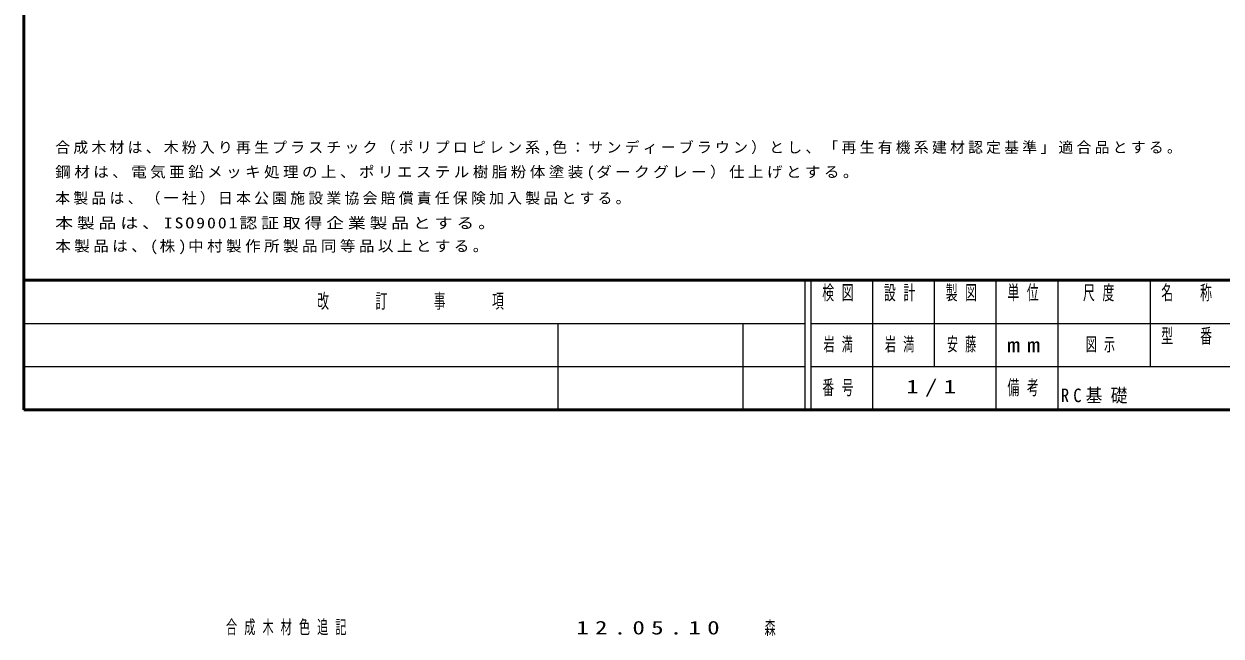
# Model space of a CAD drawing. Units: millimetres on the paper, scale 1:20. Extents: x -365 to 0, y -37 to 257.
# Drawn here: x -365 to -171, y -36.7 to 62.5 of the extents above; entities that cross this region are included whole.
import ezdxf
from ezdxf.enums import TextEntityAlignment as Align

# ---------------------------------------------------------------- set-up
doc = ezdxf.new("R2010")
doc.units = ezdxf.units.MM
doc.layers.add('99', color=7, linetype='Continuous')
doc.layers.add('CLASS1', color=7, linetype='Continuous')
doc.layers.add('NAKAMURA図枠', color=7, linetype='Continuous', lineweight=13)
doc.styles.add('ＭＳ ゴシック', font='')
doc.styles.get('ＭＳ ゴシック').set_extended_font_data('MS Gothic')

msp = doc.modelspace()

# ---------------------------------------------------------------- linework, layer by layer
at = {"layer": 'NAKAMURA図枠', "lineweight": 50}
for p, q in [((-365, 257), (-365, 0)), ((-365, 21), (0, 21)), ((-365, 0), (0, 0))]:
    msp.add_line(p, q, dxfattribs=at)
at = {"layer": 'NAKAMURA図枠', "lineweight": 25}
for p, q in [((-238.5, 21), (-238.5, 0)), ((-237.5, 21), (-237.5, 0)), ((-227.5, 21), (-227.5, 7)), ((-217.5, 21), (-217.5, 7)), ((-207.5, 21), (-207.5, 0)), ((-197.5, 21), (-197.5, 7)), ((-182.5, 21), (-182.5, 7)), ((-182.5, 14), (-70, 14)), ((-237.5, 7), (0, 7)), ((-197.5, 7), (-197.5, 0))]:
    msp.add_line(p, q, dxfattribs=at)
at = {"layer": 'NAKAMURA図枠'}
for p, q in [((-365, 14), (-238.5, 14)), ((-278.5, 14), (-278.5, 0)), ((-248.5, 14), (-248.5, 0)), ((-237.5, 14), (-182.5, 14)), ((-365, 7), (-238.5, 7)), ((-227.5, 7), (-227.5, 0))]:
    msp.add_line(p, q, dxfattribs=at)

# ---------------------------------------------------------------- texts
at = {"layer": '99', "style": 'ＭＳ ゴシック', "width": 0.6}
msp.add_text('森', height=2.199, dxfattribs=at).set_placement((-245, -35.31), align=Align.MIDDLE_LEFT)
at = {"layer": '99', "char_height": 2.199, "style": 'ＭＳ ゴシック'}
for s, insert, attachment_point in [('\\T1.64;\\W0.6;岩満', (-232.5, 10.5), 5), ('\\T1.64;\\W0.6;岩満', (-225.5, 10.5), 4), ('\\T1.64;\\W0.6;安藤', (-212.5, 10.5), 5), ('\\T1.64;\\W0.6;図示', (-190, 10.5), 5), ('\\T1.5;\\W1.35;1/1', (-217.5, 3.5), 5), ('\\T1.5;\\W0.9;RC基礎', (-197, 1), 7), ('\\T1.64;\\W0.6;合成木材色追記', (-332.25, -35.31), 4), ('\\T1.5;\\W1.35;12.05.10', (-275.5, -35.31), 4)]:
    msp.add_mtext(s, dxfattribs=dict(at, insert=insert, attachment_point=attachment_point))
at = {"layer": 'CLASS1', "char_height": 1.76, "attachment_point": 7, "style": 'ＭＳ ゴシック'}
for s, insert in [('\\T1.22;合成木材は、木粉入り再生プラスチック（ポリプロピレン系,色：サンディーブラウン）とし、「再生有機系建材認定基準」適合品とする。', (-359.922, 41.196)), ('\\T1.22;\\W1.05;鋼材は、電気亜鉛メッキ処理の上、ポリエステル樹脂粉体塗装(ダークグレー）仕上げとする。', (-359.922, 37.196)), ('\\T1.22;本製品は、（一社）日本公園施設業協会賠償責任保険加入製品とする。', (-359.922, 33.196)), ('\\T1.22;\\W1.2;本製品は、ISO9001認証取得企業製品とする。', (-359.922, 29.196)), ('\\T1.22;\\W1.05;本製品は、(株)中村製作所製品同等品以上とする。', (-359.922, 25.196))]:
    msp.add_mtext(s, dxfattribs=dict(at, insert=insert))
at = {"layer": 'NAKAMURA図枠', "char_height": 2.346, "style": 'ＭＳ ゴシック'}
for s, insert, attachment_point in [('\\T1.64;\\W0.6;検図', (-232.5, 20.167), 2), ('\\T1.64;\\W0.6;設計', (-222.5, 20.167), 2), ('\\T1.64;\\W0.6;製図', (-212.5, 20.167), 2), ('\\T1.64;\\W0.6;単位', (-202.5, 20.167), 2), ('\\T1.64;\\W0.6;尺度', (-190.25, 20.167), 2), ('\\T1.64;\\W0.6;名\u3000称', (-176, 20.167), 2), ('\\T1.64;\\W0.6;改\u3000\u3000訂\u3000\u3000事\u3000\u3000項', (-301.75, 17.5), 5), ('\\T1.64;\\W0.6;型\u3000番', (-176, 13.167), 2), ('\\T1.5;\\W1.35;mm', (-202.5, 10.5), 5), ('\\T1.64;\\W0.6;番号', (-232.5, 3.5), 5), ('\\T1.64;\\W0.6;備考', (-202.5, 3.5), 5)]:
    msp.add_mtext(s, dxfattribs=dict(at, insert=insert, attachment_point=attachment_point))

doc.saveas('drawing.dxf')
